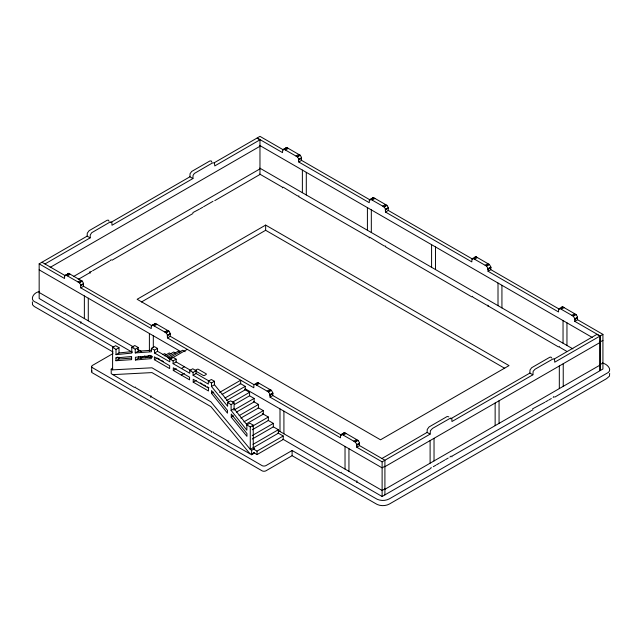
<?xml version="1.0" encoding="UTF-8"?>
<svg xmlns="http://www.w3.org/2000/svg" width="642" height="642" viewBox="0 0 642 642"><rect width="100%" height="100%" fill="white"/><g stroke="black" fill="none" stroke-linecap="round" stroke-linejoin="round"><path stroke-width="0.96" d="M135.141 386.965L135.655 387.768L149.578 395.801L151.167 395.978M554.72 397.157L599.925 370.739L599.925 336.095L554.72 362.192L554.592 359.384L553.163 358.846L535.091 369.198L533.165 371.277L532.884 374.8L451.944 421.529L451.832 418.576L450.54 418.086L432.523 428.415L430.413 430.702L430.108 434.136L382.118 461.847L356.743 447.193L356.519 443.799L354.954 441.832L341.576 434.185L340.613 434.859L340.533 437.836L270.033 397.133L269.8 393.739L268.244 391.772L254.866 384.125L253.903 384.799L253.815 387.776L167.466 337.917L167.257 334.434L165.821 332.636L152.411 324.972L151.351 325.727L151.247 328.56L80.756 287.857L80.547 284.374L79.11 282.576L65.693 274.912L64.633 275.659L64.537 278.492L39.162 263.846L39.162 298.482L64.537 313.457M67.346 274.415L67.948 273.364L68.79 273.404L82.216 281.156L83.452 283.17L83.54 286.244L151.464 325.454M154.064 324.475L154.666 323.432L155.5 323.464L168.934 331.216L170.162 333.23L170.25 336.304L254.015 384.662M256.623 383.523L257.169 382.568L257.932 382.6L271.357 390.352L272.722 392.575L272.818 395.52L341.6 435.228M343.334 433.583L343.879 432.628L344.642 432.66L358.067 440.42L359.432 442.643L359.528 445.588L384.911 460.234L384.911 494.878M32.365 301.868L32.517 304.741L34.203 306.451L113.032 351.985M283.146 187.143L297.382 195.826L298.995 196.115M65.147 312.983L65.669 313.786L79.488 321.762L81.077 321.931M451.125 456.077L449.849 457.104M285.57 147.885L286.805 147.532L300.231 155.284L301.467 157.298L301.555 160.372L370.338 200.087M372.28 197.945L373.516 197.6L386.941 205.352L388.177 207.358L388.266 210.44L472.897 259.296M474.823 257.049L475.947 256.736L489.373 264.488L490.737 266.711L490.833 269.656L559.615 309.364M561.541 307.109L562.657 306.796L576.083 314.548L577.447 316.771L577.543 319.716L602.926 334.37L602.926 369.006L600.134 370.619L600.134 335.975L574.759 321.329L574.654 318.384L573.298 316.161L559.591 308.312L558.628 308.995L558.54 311.964L488.04 271.261L487.816 267.866L486.251 265.9L472.881 258.253L471.918 258.927L471.83 261.904L385.481 212.045L385.272 208.562L383.836 206.772L370.418 199.108L369.359 199.855L369.262 202.687L298.763 161.985L298.562 158.502L297.126 156.712L283.708 149.048L282.649 149.795L282.552 152.627L257.177 137.974L259.97 136.361L283.652 150.035M212.919 431.769L213.345 432.62L227.26 440.653L228.849 440.853M341.167 472.239L341.584 473.082L355.403 481.059L357.209 481.131M553.131 397.502L553.894 396.467M110.223 260.676L111.202 259.649M472.472 296.275L472.969 297.206L486.692 305.127L488.249 305.44M559.214 346.351L559.527 347.161L566.669 351.302M199.477 209.14L192.881 212.598M200.2 208.714L202.703 207.27M203.538 206.78L213.008 201.299M433.286 466.702L435.806 465.241M436.6 464.776L438.984 463.404M439.834 462.906L444.802 460.033M445.604 459.568L448.236 458.043M39.162 263.846L87.151 236.136L90.153 237.869L90.281 234.9L91.71 232.717L110.207 221.963L111.868 222.301L111.989 225.262L192.929 178.532L193.049 175.435L194.341 173.46L212.358 162.988L214.46 162.835L214.765 165.925L259.97 139.828L259.97 174.472L214.765 200.649M110.713 222.533L189.928 176.799L192.929 178.532M214.324 162.715L256.969 138.094L259.97 139.828M44.956 263.966L90.153 237.869M50.156 267.393L259.97 146.264M65.998 275.017L68.79 273.404M284.013 149.145L286.805 147.532M64.561 276.028L66.656 274.816M66.327 275.193L69.119 273.588M284.342 149.329L287.135 147.716M39.154 291.685C33.488 292.423 28.786 300.231 36.193 302.422L113.859 347.266M67.434 275.835L70.227 274.222M285.449 149.971L288.242 148.358M73.565 276.501L259.97 168.886M78.212 279.398L90.153 272.505L90.153 273.155M78.003 281.934L80.796 280.329M296.018 156.07L298.811 154.457M79.11 282.576L81.903 280.963M297.126 156.712L299.918 155.099M79.431 282.769L82.216 281.156M297.447 156.897L300.231 155.284M80.731 285.192L83.524 283.579M298.747 159.32L301.539 157.707M80.756 285.521L83.54 283.908M298.763 159.649L301.555 158.044M80.756 285.65L83.54 284.045M298.763 159.786L301.555 158.173M80.756 287.857L83.54 286.244M298.763 161.985L301.555 160.372M265.644 225.093L137.139 299.284L380.513 439.802L509.026 365.603L265.644 225.093L265.644 230.285L504.708 368.307M141.457 301.989L265.644 230.285M112.599 347.426L115.6 345.693L119.011 347.659L119.011 352.923L116.009 354.657L116.009 349.392L112.599 347.426L112.599 369.969L111.202 369.166L111.202 373.652L134.475 387.447M152.716 325.077L155.5 323.464M370.723 199.205L373.516 197.6M151.271 326.088L153.366 324.884M153.037 325.261L155.829 323.648M371.052 199.389L373.845 197.776M154.152 325.895L156.937 324.29M372.159 200.031L374.952 198.418M116.009 349.392L119.011 347.659M112.976 353.565L92.368 365.467A2.889 1.669 0 0 0 92.191 367.537L262.305 465.747A2.889 1.669 0 0 0 265.884 465.643L292.11 450.507L375.08 498.08C379.237 500.977 385.031 501.225 389.461 498.802L606.562 373.459C613.487 370.611 607.412 363.894 602.493 363.107M131.762 347.234L134.764 345.508L138.239 347.515L138.239 351.198L135.237 352.923L135.237 349.24L131.762 347.234L131.762 353.084L116.009 354.657M115.929 357.923L131.602 356.511L131.602 359.648L115.929 360.724L115.929 357.923L117.43 357.056M164.713 332.002L167.506 330.389M382.728 206.13L385.521 204.517M135.237 349.24L138.239 347.515M115.929 360.724L118.93 358.99L131.658 358.116M165.821 332.636L168.613 331.031M383.836 206.772L386.628 205.159M166.142 332.829L168.934 331.216M384.157 206.957L386.941 205.352M167.45 335.252L170.234 333.639M385.457 209.38L388.25 207.775M167.466 335.718L170.25 333.968M385.481 209.846L388.266 208.104M111.202 369.166L112.703 368.299M167.466 337.917L170.25 336.304M385.481 212.045L388.266 210.44M135.237 352.923L151.4 351.776L151.4 348.349L154.401 346.616L157.539 348.429L157.539 351.286L171.093 359.111M135.398 360.01L151.319 358.613L151.319 355.78L135.398 357.257L135.398 360.01L138.399 358.276L152.331 357.056M140.405 358.429L144.627 355.989L147.227 357.49M151.4 348.349L154.537 350.163L157.539 348.429M145.269 357.771L149.49 355.339L152.09 356.832M154.537 350.163L154.537 353.02L157.539 351.286M149.425 357.682L151.961 356.222M162.843 354.601L164.537 353.63L166.27 354.625M154.377 359.721L154.377 356.864L169.657 365.683L169.657 368.564L154.377 359.721L157.378 357.987M164.24 355.845L169.311 352.923L171.045 353.919M166.118 356.39L173.725 352.001L175.451 353.004M167.289 357.506L178.267 351.166L179.993 352.161M168.284 358.517L182.641 350.227L185.209 351.712M154.537 353.02L169.785 361.823L169.785 358.966L172.786 357.233L176.117 359.151L176.117 361.952L191.083 370.594M170.299 359.135L187.191 349.384M169.785 358.966L173.115 360.884L176.117 359.151M173.115 360.884L173.115 363.685L176.117 361.952M173.292 370.45L189.575 379.855L189.575 377.183L173.292 367.786L173.292 370.45L176.293 368.725M181.429 368.484L184.431 366.751M181.301 375.08L184.302 373.347M173.115 363.685L189.751 373.283L189.751 370.49L192.752 368.757L196.083 370.683L196.083 373.54L208.786 380.875M189.751 370.49L193.082 372.408L196.083 370.683M193.082 372.408L193.082 375.273L196.083 373.54M193.21 382.167L208.49 390.962L208.49 388.105L193.21 379.286L193.21 382.167L196.211 380.433M193.082 375.273L208.329 384.077L208.329 381.22L211.33 379.486L214.468 381.292L214.468 384.727L228.769 402.253M208.329 381.22L211.467 383.025L214.468 381.292M247.435 425.429L234.105 408.705L234.105 402.863L230.63 400.857L227.629 402.59L227.629 406.274L211.467 386.46L214.468 384.727M211.547 393.385L211.547 390.545L227.469 410.415L227.469 413.167L211.547 393.385L213.794 392.085M219.548 392.447L240.662 380.257L240.662 383.723L222.076 394.453M224.941 398.048L245.212 386.348L245.212 389.814L226.626 400.544M255.139 384.213L257.932 382.6M473.154 258.341L475.947 256.736M255.46 384.389L258.245 382.776M473.467 258.517L476.26 256.912M256.567 385.031L259.352 383.418M474.582 259.159L477.367 257.546M232.685 402.085L249.577 392.334L249.577 395.801L234.378 404.58M227.629 402.59L231.104 404.596L234.105 402.863M246.857 424.932L250.268 426.906L250.268 449.448L251.656 450.259L254.657 448.525L253.261 447.715L253.261 425.173L249.858 423.206L246.857 424.932L246.857 430.204L231.104 410.439L234.105 408.705M233.857 410.126L254.128 398.425L254.128 401.892L236.392 412.132M267.128 391.13L269.921 389.517M485.143 265.258L487.936 263.653M268.244 391.772L271.028 390.159M486.251 265.9L489.043 264.287M268.573 391.965L271.357 390.352M486.58 266.101L489.373 264.488M270.009 394.645L272.802 393.032M488.024 268.773L490.817 267.16M231.264 417.188L231.264 414.05L246.937 433.559L246.937 436.351L231.264 417.188L233.519 415.888M270.033 395.007L272.818 393.394M488.04 269.134L490.833 267.529M270.033 395.127L272.818 393.514M488.04 269.255L490.833 267.65M270.033 397.133L272.818 395.52M488.04 271.261L490.833 269.656M239.113 415.655L258.541 404.436L258.541 407.903L240.806 418.143M243.888 421.874L263.316 410.655L263.316 414.122L246.424 423.872M250.268 426.906L253.261 425.173M252.314 426.296L268.356 417.035L268.356 420.502L252.314 429.763M252.242 435.573L273.356 423.383L273.356 426.85L252.242 439.04M253.02 444.36L278.355 429.731L278.355 433.198L250.268 449.448M251.656 454.319L254.657 452.586M253.574 449.119L257.033 451.125L283.218 436.006L283.218 439.473L257.033 454.584L253.574 452.586M227.862 441.367L251.656 454.745L254.657 453.011M609.667 373.379L609.467 376.14L606.562 378.66L389.461 503.994C385.031 506.418 379.237 506.177 375.08 503.272L292.11 455.7L265.884 470.843A2.889 1.669 0 0 1 262.305 470.939L92.191 372.729A2.889 1.669 0 0 1 92.039 370.932M341.849 434.273L344.642 432.66M559.864 308.409L562.657 306.796M340.549 435.196L342.635 433.984M342.17 434.449L344.955 432.836M560.185 308.585L562.97 306.972M343.277 435.091L346.07 433.478M561.293 309.219L564.077 307.614M353.846 441.19L356.631 439.577M571.853 315.326L574.646 313.713M354.954 441.832L357.738 440.219M572.969 315.96L575.754 314.355M355.283 442.025L358.067 440.42M573.298 316.161L576.083 314.548M356.719 444.705L359.512 443.092M574.734 318.833L577.527 317.228M356.743 445.067L359.528 443.462M574.759 319.202L577.543 317.589M356.743 445.187L359.528 443.582M574.759 319.323L577.543 317.71M356.743 447.193L359.528 445.588M574.759 321.329L577.543 319.716M381.91 458.5L427.107 432.403L430.108 434.136M450.668 418.809L529.883 373.074L532.884 374.8M554.279 358.982L596.924 334.37L599.925 336.095M600.134 335.975L602.926 334.37M384.911 466.244L382.118 467.858L245.268 388.843M600.134 341.985L602.926 340.38M384.911 466.67L599.925 342.539M384.911 488.867L382.118 490.48L278.259 430.517M600.134 364.608L602.926 362.995M384.911 489.292L599.925 365.154M356.743 482.479L356.743 481.837L382.118 496.491L430.108 468.869M92.592 270.82L109.445 261.125M544.761 402.325L532.563 408.85M545.612 401.836L548.003 400.464M548.798 400.006L551.326 398.546M385.738 246.191L384.125 245.91L369.744 237.251M91.637 271.373L90.795 271.767M431.48 467.745L430.357 468.187M90.273 271.919L89.655 271.871M119.011 352.923L131.811 351.647M138.239 351.198L151.544 350.251M112.912 369.84L151.961 367.794L210.905 401.82L249.955 448.959M112.912 374.639L151.961 372.593L210.905 406.627L249.955 453.758M259.737 145.461L592.478 337.572M259.737 168.084L572.913 348.895M259.713 174.078L282.552 187.263L282.552 187.913M41.955 262.233L64.794 275.418M240.068 383.378L245.212 386.348M39.162 269.849L180.859 351.664M244.425 389.357L249.577 392.334M249.802 395.929L254.128 398.425M253.341 401.435L258.541 404.436M195.553 370.988L203.233 375.418A0.931 0.538 0 0 0 204.541 375.434L206.098 374.535A0.931 0.538 0 0 0 206.146 373.796L198.346 369.294A0.939 0.538 0 0 0 197.086 369.335L195.513 370.241A0.931 0.538 0 0 0 195.296 370.723M258.116 407.654L263.316 410.655M262.313 413.544L268.356 417.035M268.147 420.382L273.356 423.383M200.456 382.873L202.15 383.852M203.851 384.831L205.544 385.81M207.246 386.789L208.939 387.768M273.163 426.737L278.355 429.731M39.162 292.471L133.905 347.17M137.348 349.16L141.649 351.639M278.026 433.005L283.218 436.006M132.34 352.273L80.756 322.493L80.756 323.207M140.076 356.743L141.794 357.738M282.929 439.216L340.533 472.825M158.229 358.485L159.922 359.464M161.624 360.451L163.317 361.43M448.83 416.843L447.161 416.506L429.081 426.946L427.243 429.442L427.107 432.403M551.695 358.003L550.884 357.072L549.753 357.273L531.664 367.722L530.003 369.977L529.883 373.074M211.764 162.065L211.218 160.909L209.798 161.006L191.709 171.446L190.048 173.709L189.928 176.799M108.988 221.193L108.498 220.15L107.206 220.23L89.118 230.679L87.288 233.174L87.151 236.136M566.958 322.838L566.958 345.46M563.235 363.717L563.235 386.34M563.042 320.575L563.042 343.197M559.318 365.98L559.318 388.603M558.54 346.953L488.04 305.905L488.04 306.555M532.884 409.797L451.944 456.173L451.944 456.879M501.932 285.289L501.932 307.911M499.059 400.768L499.059 423.391M498.007 283.026L498.007 305.648M495.142 403.032L495.142 425.654M471.83 296.893L385.481 246.785M435.501 246.937L435.501 269.56M434.032 438.309L434.032 460.932M431.584 244.674L431.584 267.297M430.108 440.572L430.108 463.195M382.118 461.847L382.118 496.491M371.325 209.886L371.325 232.508M369.262 237.973L369.262 237.331L298.763 196.725M367.409 207.623L367.409 230.245M348.943 448.702L348.943 471.324M345.027 446.439L345.027 469.061M306.298 172.345L306.298 194.967M302.374 170.082L302.374 192.704M292.11 450.507L292.11 455.7M283.916 411.161L283.916 433.783M280 408.898L280 431.52M257.033 451.125L257.033 454.584M251.656 450.259L251.656 454.745M231.104 404.596L231.104 410.439M211.651 432.451L211.651 431.649L150.685 396.451L150.685 397.254M211.467 383.025L211.467 386.46M192.929 213.521L111.989 260.251M153.31 335.758L153.31 347.563M149.393 333.495L149.393 351.198M138.399 356.438L138.399 358.276M118.93 357.129L118.93 358.99M91.662 366.646L91.662 371.838M88.283 298.209L88.283 320.831M84.367 295.946L84.367 318.568"/></g></svg>
